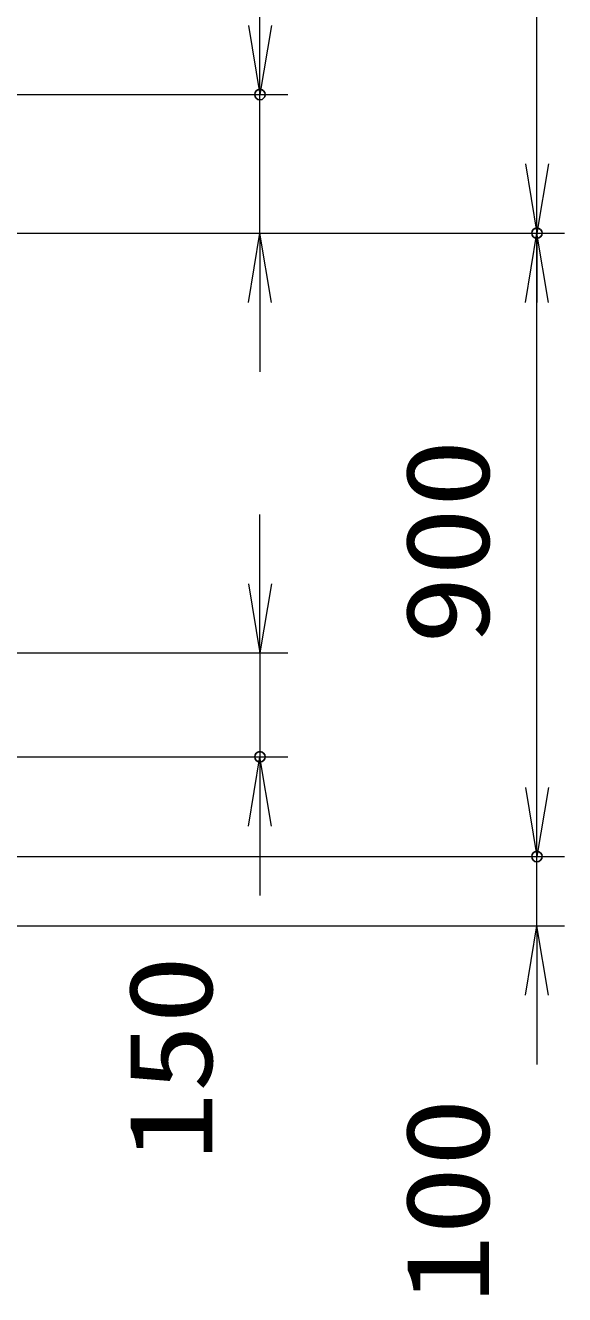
# Model space of a CAD drawing. Units: millimetres at full size. Extents: x -11880 to 11880, y -8400 to 8400.
# Drawn here: x 5749 to 6528, y -2226 to -394 of the extents above; entities that cross this region are included whole.
import ezdxf
from ezdxf.enums import TextEntityAlignment as Align

# ---------------------------------------------------------------- set-up
doc = ezdxf.new("R2010")
doc.units = ezdxf.units.MM
doc.header["$LTSCALE"] = 30
doc.header["$PDMODE"] = 32
doc.header["$PDSIZE"] = 15
doc.layers.add('0-2_0', color=7, linetype='Continuous', lineweight=18)
doc.layers.add('0-3_寸法線', color=4, linetype='Continuous', lineweight=18)
doc.layers.add('0-4_Defpoints', color=7, linetype='Continuous')
doc.styles.add('ＭＳ ゴシック', font='')
doc.styles.get('ＭＳ ゴシック').set_extended_font_data('MS Gothic')

# ---------------------------------------------------------------- blocks, each defined once
blk = doc.blocks.new('_Open')
at = {"layer": '0-2_0', "color": 4}
blk.add_line((-30, 5), (0, 0), dxfattribs=at)
blk.add_lwpolyline([(-30, -5), (0, 0), (-30, 0)], dxfattribs=at)

msp = doc.modelspace()

# ---------------------------------------------------------------- linework, layer by layer
at = {"layer": '0-3_寸法線'}
for p, q in [((6087.76, -493.56), (6087.76, 1006.44)), ((6487.76, -693.56), (6487.76, 1006.44)), ((4430.54, -493.56), (6127.76, -493.56)), ((4530.54, -493.56), (6127.76, -493.56)), ((6087.76, -693.56), (6087.76, -493.56)), ((4430.54, -693.56), (6127.76, -693.56)), ((4530.54, -693.56), (6527.76, -693.56)), ((4530.54, -693.56), (6527.76, -693.56)), ((6487.76, -1593.56), (6487.76, -693.56)), ((6087.76, -793.56), (6087.76, -893.56)), ((6087.76, -1199.56), (6087.76, -1099.56)), ((4180.54, -1299.56), (6127.76, -1299.56)), ((6087.76, -1299.56), (6087.76, -1449.56)), ((6487.76, -1493.56), (6487.76, -1393.56)), ((4180.54, -1449.56), (6127.76, -1449.56)), ((6087.76, -1549.56), (6087.76, -1649.56)), ((4580.54, -1593.56), (6527.76, -1593.56)), ((4655.54, -1593.56), (6527.76, -1593.56)), ((6487.76, -1693.56), (6487.76, -1593.56)), ((4580.54, -1693.56), (6527.76, -1693.56)), ((6487.76, -1793.56), (6487.76, -1893.56))]:
    msp.add_line(p, q, dxfattribs=at)
at = {"layer": '0-4_Defpoints'}
for p in [(6087.76, -493.56), (6487.76, -693.56), (6087.76, -1449.56), (6487.76, -1593.56)]:
    msp.add_point(p, dxfattribs=at)

# ---------------------------------------------------------------- block references
at = {"layer": '0-3_寸法線', "xscale": 3.333333, "yscale": 3.333333}
for p, rotation in [((6087.76, -493.56), 270), ((6087.76, -493.56), 270), ((6487.76, -693.56), 270), ((6087.76, -693.56), 90), ((6487.76, -693.56), 90), ((6087.76, -1299.56), 270), ((6087.76, -1449.56), 90), ((6487.76, -1593.56), 270), ((6487.76, -1593.56), 270), ((6487.76, -1693.56), 90)]:
    msp.add_blockref('_Open', p, dxfattribs=dict(at, rotation=rotation))

# ---------------------------------------------------------------- texts
at = {"layer": '0-3_寸法線', "color": 254, "style": 'ＭＳ ゴシック', "width": 1.2}
for s, p in [('900', (6455.08, -1287.56)), ('150', (6055.08, -2033.05)), ('100', (6455.08, -2238.76))]:
    msp.add_text(s, height=121.2, rotation=90, dxfattribs=at).set_placement(p, align=Align.BOTTOM_LEFT)

doc.saveas('drawing.dxf')
